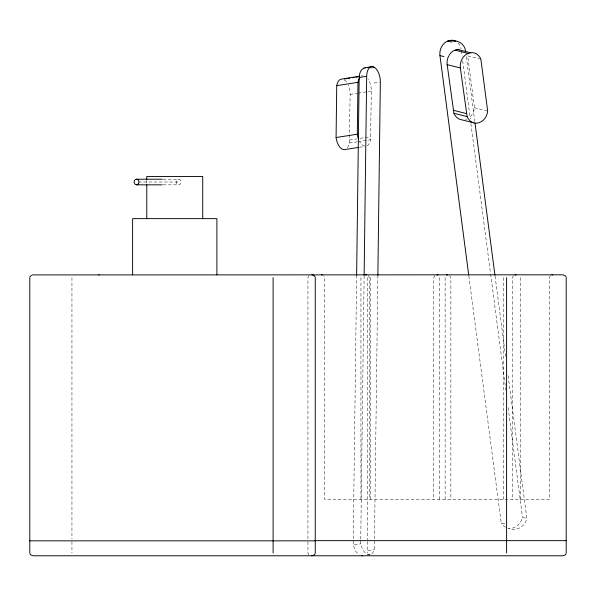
<?xml version="1.0" encoding="UTF-8"?>
<svg xmlns="http://www.w3.org/2000/svg" width="596" height="596" viewBox="0 0 596 596"><rect width="100%" height="100%" fill="white"/><g stroke="black" fill="none" stroke-linecap="round" stroke-linejoin="round"><path stroke-width="0.45" stroke-dasharray="2.98 2.23" d="M347.438 147.763A12.62 6.631 81.1 0 0 349.278 143.047L350.135 94.421A12.62 6.631 81.1 0 0 348.243 84.967M356.632 275.225L353.175 545.057L355.76 551.352L358.621 554.451M377.871 275.352L374.355 549.534A13.931 7.316 81.1 0 1 367.427 554.429A13.931 7.316 81.1 0 1 360.692 543.82L360.736 540.103M360.751 539.171L364.134 275.218M367.218 145.789A12.62 6.631 81.1 0 0 370.496 139.725L371.353 91.099A12.62 6.631 81.1 0 0 368.075 79.119M308.922 275.65L307.938 277.639L307.938 539.723M550.391 275.65L549.408 277.639L549.408 499.59L324.731 499.59L324.731 277.639L323.747 275.65M513.469 275.65L512.389 277.639L512.389 499.59M434.998 275.65L433.732 277.639L433.732 499.59M465.387 119.55L466.616 119.021M370.831 68.086L372.656 67.802M361.139 76.012L362.904 75.737M373.983 83.03L379.436 82.174M350.135 94.421L357.205 93.311M358.092 93.17L371.353 91.099M349.547 139.993L356.624 138.883M360.163 138.332L370.772 136.67M349.278 143.047L357.235 141.803M358.121 141.662L370.496 139.725M359.366 147.286L364.67 146.46M354.322 544.818L360.692 543.82M367.985 550.525L374.355 549.534M367.486 555.07L370.22 554.645M163.103 179.21L178.681 179.21A2.809 2.436 -90 0 1 180.789 183.419A2.809 2.436 -90 0 1 176.572 183.419A2.809 2.436 -90 0 1 178.681 179.21M138.369 182.018L178.681 182.018M163.103 184.827L178.681 184.827M364.588 146.139L362.018 144.843A12.62 6.631 81.1 0 1 359.656 141.736M480.868 59.205L467.681 55.882L474.483 107.764A12.62 10.631 -75.9 0 1 469.335 117.531M474.483 107.764L487.67 111.079M508.105 375.629L526.842 518.52C525.225 526.544 516.054 531.885 508.433 528.198A13.931 11.741 -75.9 0 0 522.521 517.373L526.477 518.371M468.843 275.963L501.236 523.087L505.192 524.085M344.257 79.909L345.218 80.534A12.62 6.631 81.1 0 1 346.85 82.442M449.548 275.65L450.867 277.639L450.867 499.59M368.306 275.65L369.416 277.639L369.416 499.59M308.922 554.951L307.938 552.969L307.938 541.526M466.296 56.665L474.878 122.12M495.06 276.067L505.81 358.114M461.356 50.794L462.086 56.329M462.69 60.941L470.304 119.029M470.907 123.64L490.486 273.02M490.612 273.944L505.84 390.127M508.135 407.642L522.521 517.373M520.673 277.639L520.673 499.59M503.531 277.639L503.531 499.59M445.123 277.639L445.123 499.59M439.282 277.639L439.282 499.59M370.608 277.639L370.608 499.59M367.538 277.639L367.538 539.723M367.538 541.526L367.538 552.969M360.945 277.639L360.945 499.59M146.78 180.156L146.78 183.821M71.945 277.639L71.945 538.993M71.945 541.712L71.945 552.969M505.639 527.259A13.931 11.741 -75.9 0 1 501.236 523.087M458.063 43.046A12.62 10.631 -75.9 0 1 461.11 49.088"/><path stroke-width="0.89" d="M358.479 147.428L344.332 149.641L342.558 149.313L340.8 148.158A12.62 6.631 81.1 0 1 336.077 137.527L336.74 85.653A12.62 6.631 81.1 0 1 341.687 79.059L359.366 76.288M358.427 138.965A12.62 6.631 81.1 0 1 357.302 134.212L357.965 82.33A12.62 6.631 81.1 0 1 359.805 77.607M356.632 275.225L359.157 77.972C359.284 74.351 360.215 69.792 363.865 68.197M364.134 275.218L366.682 76.318A12.62 6.631 81.1 0 1 371.897 66.67L373.67 66.998L375.435 68.145A12.62 6.631 81.1 0 1 380.345 82.032L377.871 275.352M566.088 553.691L565.217 554.951L562.84 555.777L33.205 555.777L30.798 554.951L29.919 553.691M29.919 276.909L31.499 275.203M315.135 553.691L313.548 555.398L311.85 555.777M448.766 55.905A12.62 10.631 -75.9 0 0 447.171 64.651L453.921 113.277L467.108 116.6A12.62 10.631 -75.9 0 0 475.764 123.193L478.573 122.865L481.27 121.711A12.62 10.631 -75.9 0 0 487.67 111.079L480.868 59.205A12.62 10.631 -75.9 0 0 472.218 52.612L470.684 52.783L457.497 49.468L453.519 50.772A12.62 10.631 -75.9 0 0 449.16 55.204M470.684 52.783L466.705 54.087A12.62 10.631 -75.9 0 0 460.358 67.974L467.108 116.6M364.99 67.84L371.897 66.67M363.337 68.361L365.527 67.668M98.75 274.92L99.197 274.823M367.404 67.698L370.131 67.273M344.421 78.955L346.187 78.679M347.952 78.404L349.725 78.128M352.378 77.711L354.143 77.435M355.916 77.16L357.682 76.884M360.312 77.316L366.682 76.318M336.74 85.653L357.965 82.33M336.077 137.527L357.302 134.212M456.216 49.617L459.024 49.289M551.896 274.92L552.768 274.823M515.108 274.92L516.062 274.823M436.942 274.92L438.06 274.823M136.536 179.21L162.186 179.21M136.536 184.827L162.186 184.827M32.326 274.92L562.84 274.823L565.217 275.65L566.088 276.909M315.12 540.647L566.2 540.647M29.8 540.848L315.254 540.848M361.921 555.777L362.472 555.777M446.374 274.823L447.536 274.92M365.631 274.823L366.607 274.92M311.85 274.823L313.548 275.203L315.135 276.909M321.378 274.823L322.242 274.92M454.532 40.752C460.082 41.213 465.022 45.452 465.573 51.129M454.234 41.392L450.278 40.401L447.767 41.072L451.723 42.07M454.986 50.139L468.173 53.461M455.806 41.325A12.62 10.631 -75.9 0 0 451.805 40.223L448.997 40.55L446.3 41.705A12.62 10.631 -75.9 0 0 439.952 55.584L443.908 56.583M447.171 64.651L460.358 67.974M453.146 110.223L466.333 113.545M473.038 122.664L459.851 119.342A12.62 10.631 -75.9 0 1 453.921 113.277M372.865 66.849L374.474 67.519M474.997 123.037L494.933 275.151M439.952 55.584L468.717 275.039M566.2 277.639L566.2 552.969M506.6 277.639L506.6 552.969M315.254 277.639L315.254 552.969M273.11 277.639L273.11 552.969M216.899 274.83L216.899 218.635L132.61 218.635L132.61 274.83M202.729 218.635L202.729 176.498L146.78 176.498L146.78 179.24M146.78 184.738L146.78 218.635M29.8 277.639L29.8 552.969M138.257 184.008A2.809 2.436 -90 0 0 137.169 179.307A2.809 2.436 -90 0 0 134.189 182.741A2.809 2.436 -90 0 0 138.257 184.008"/></g></svg>
